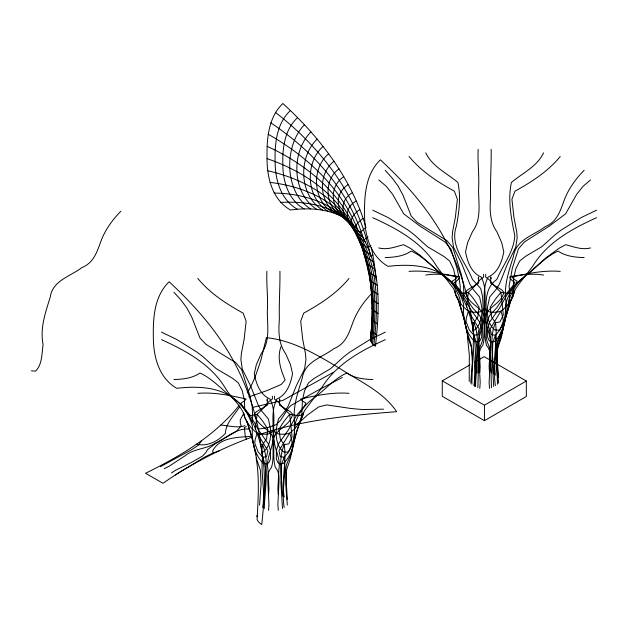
<?xml version="1.0" encoding="UTF-8"?>
<svg xmlns="http://www.w3.org/2000/svg" width="628" height="628" viewBox="0 0 628 628"><rect width="100%" height="100%" fill="white"/><g stroke="black" fill="none" stroke-linecap="round" stroke-linejoin="round"><path stroke-width="0.94" d="M279.931 271.265C280.159 287.357 278.903 303.395 279.366 319.487C278.432 331.286 278.392 343.634 285.654 353.713L290.489 364.664L292.546 373.707C290.772 383.449 286.855 394.737 277.003 398.906C270.535 410.759 273.981 424.873 272.976 437.81C272.921 448.808 265.73 458.189 267.944 469.438L268.957 488.922L268.564 494.267M491.167 149.307C491.394 165.399 490.138 181.445 490.601 197.53C489.667 209.328 489.628 221.676 496.889 231.756L501.725 242.714L503.782 251.757C502.007 261.499 498.09 272.788 488.231 276.956C481.77 288.801 485.216 302.916 484.212 315.853C484.157 326.85 476.966 336.231 479.18 347.48L480.185 366.964L479.792 372.31M244.732 409.998L244.465 400.68L242.322 390.946L238.365 382.907L232.619 378.362L216.252 368.667L203.009 356.704L196.878 352.025L176.609 339.403L161.475 332.134M455.967 288.04L455.7 278.73L453.557 268.988L449.601 260.95L443.855 256.412L427.487 246.71L414.237 234.746L408.114 230.068L387.845 217.445L372.71 210.176M266.908 400.523L267.347 398.882L267.387 405.154L256.35 411.772L254.293 414.182C256.868 427.747 276.045 429.835 273.714 444.852C273.965 452.419 273.133 460.073 275.354 467.444C279.444 471.816 279.193 478.081 278.895 483.748L277.882 504.574L278.275 510.305M478.144 278.573L478.583 276.924L478.622 283.197L467.585 289.822L465.529 292.232C468.095 305.789 487.281 307.885 484.949 322.902C485.201 330.461 484.369 338.123 486.582 345.486C490.68 349.859 490.429 356.123 490.13 361.791L489.118 382.625L489.51 388.347M364.248 252.817C371.376 277.089 373.401 302.68 371.541 327.855C370.732 333.955 368.157 342.912 375.442 346.224C379.689 308.05 381.84 265.032 359.216 231.795C343.995 210.003 314.864 206.565 290.474 210.035C272.442 199.743 267.018 177.999 267.041 158.617C266.688 139.369 268.062 117.672 282.851 103.51C319.707 137.03 351.201 178.164 365.724 226.386M256.122 457.945C259.654 478.3 258.124 499.119 257.095 519.482A17.49 10.103 0 0 0 260.118 523.399L261.743 524.49C266.021 484.792 268.619 438.603 241.913 405.672A152.015 87.763 -60 0 0 229.471 395.522C213.591 386.393 194.468 386.33 176.766 388.3C158.735 378.009 153.318 356.264 153.342 336.883C152.989 317.635 154.362 295.937 169.152 281.776C190.229 301.346 209.878 322.745 225.334 347.088A152.039 93.643 55.8 0 1 238.648 370.936C251.985 398.521 260.243 428.602 262.488 459.178M459.979 293.331L460.253 286.454L458.778 276.477L457.019 268.392L450.857 248.876L444.938 241.961L419.81 226.009L403.671 213.787L392.743 194.46L386.299 186.335L378.77 179.938M358.203 236.324C362.529 250.823 368.903 265.346 370.442 280.779C373.37 300.788 373.134 321.159 370.795 341.216M469.226 381.408L469.32 354.914L467.358 335.988M259.529 505.093L261.099 484.117L260.392 470.27L256.836 459.822L252.558 440.157L246.953 421.451M470.765 383.135L472.335 362.168L471.62 348.312L468.072 337.864L463.794 317.752M361.304 243.633C364.907 258.453 369.939 273.478 371.015 288.998C372.718 305.883 372.373 322.933 370.473 339.795M372.098 317.556C371.729 320.79 375.379 322.454 377.624 323.962M471.871 384.25L472.601 358.133L471.455 345.651L467.177 332.487L464.076 318.843L457.349 296.754M274.491 396.205L274.428 399L277.992 401.685L284.107 408.836L289.696 414.26L292.075 436.727L288.833 443.855L284.225 444.679C277.443 460.56 282.372 479.258 282.506 496.065M485.727 274.248L485.656 277.042L489.22 279.727L495.343 286.878L500.932 292.31L503.311 314.769L500.069 321.897L495.453 322.729C488.67 338.602 493.608 357.301 493.741 374.107M268.564 510.305L268.957 504.574L267.944 483.748C267.646 478.081 267.395 471.816 271.484 467.444C273.706 460.073 272.874 452.419 273.125 444.852C270.786 429.835 289.971 427.747 292.546 414.182L290.489 411.772L279.452 405.154L279.491 398.882L279.931 400.523M479.792 388.347L480.185 382.625L479.18 361.791C478.874 356.123 478.63 349.859 482.72 345.486C484.942 338.123 484.11 330.461 484.353 322.902C482.021 307.885 501.207 305.789 503.782 292.232L501.725 289.822L490.688 283.197L490.727 276.924L491.167 278.573M262.653 507.534C265.542 490.758 260.424 473.755 262.614 457.16L258.006 451.775L254.764 443.132L255.125 439.82L257.142 433.061C250.517 428.461 246.239 421.529 243.523 414.08M372.2 307.469L372.129 308.497L373.566 310.546L378.095 313.56M473.881 385.576C476.778 368.801 471.652 351.798 473.85 335.203L469.242 329.818L466 321.175L466.361 317.862L468.37 311.103C461.745 306.511 457.474 299.58 454.758 292.13M496.709 358.133L497.855 345.651L502.133 332.487L505.226 318.843L509.363 305.051L509.049 300.553L510.525 295.505L515.431 286.203L518.453 282.168L545.944 257.841L559.038 248.272L565.64 244.692C573.819 246.749 581.897 250.195 590.532 247.942M366.36 260.557L366.257 261.954L368.291 264.733L374.626 268.878M368.338 269.443L368.236 270.66L370.159 273.109L376.054 276.822M371.862 297.609L371.784 298.606L373.354 300.608L378.158 303.638M474.65 386.628C477.037 351.751 476.652 312.014 453.141 283.715A152.015 87.763 -60 0 0 440.707 273.565C424.818 264.435 405.704 264.372 388.002 266.343C369.971 256.051 364.554 234.307 364.578 214.925C364.224 195.677 365.598 173.98 380.387 159.818C401.465 179.388 421.113 200.787 436.57 225.138A152.039 93.643 55.8 0 1 449.884 248.978C462.93 275.982 471.141 305.373 473.559 335.281M369.916 278.581L370.442 280.779L377.13 285.269M371.101 287.969L371.595 290.018L377.828 294.21M477.861 387.712L478.905 349.953L482.288 341.208L483.01 337.409L482.524 322.682L479.776 315.656L472.656 307.901L464.029 295.034L455.818 285.034L454.429 282.341L457.019 280.692L459.539 277.945L459.225 276.532C448.29 274.993 436.813 273.133 425.76 275.072M477.861 372.946L478.701 357.74L478.905 334.716L482.288 321.026L483.01 316.072L483.144 306.095L482.524 296.322L480.718 288.511L472.452 279.421C465.733 262.378 449.436 245.65 456.36 226.237C459.076 211.864 461.062 196.964 457.89 182.481C446.806 172.983 432.252 166.695 425.76 152.808M264.325 508.499C264.506 491.489 269.169 473.457 262.614 457.16L266.562 456.713L267.873 450.7L257.142 433.061C260.337 434.678 272.56 435.243 272.348 430.722M475.561 386.55C475.741 369.539 480.404 351.499 473.85 335.203L477.798 334.755L479.109 328.742L468.37 311.103C471.573 312.72 483.796 313.286 483.584 308.772M264.325 496.065C264.459 479.258 269.396 460.56 262.614 444.679L260.29 444.294M475.561 374.107C475.694 357.301 480.632 338.602 473.85 322.729L471.526 322.337M371.03 335.996L371.431 332.251M371.729 329.433L372.027 326.623C370.088 330.187 373.982 333.295 376.745 334.857M371.478 342.605C376.305 303.245 373.809 260.494 351.821 226.261C334.402 195.614 301.173 178.344 267.811 170.777M274.491 430.722C274.279 435.243 286.494 434.678 289.696 433.061C296.322 428.461 300.6 421.529 303.316 414.08M485.727 308.772C485.515 313.286 497.729 312.72 500.932 311.103C507.557 306.511 511.836 299.58 514.552 292.13M372.498 343.916C377.342 304.266 376.502 259.906 352.041 226.331C333.813 199.06 301.487 186.076 269.969 182.387M373.825 345.133C378.488 306.268 379.265 262.394 355.299 229.196C336.529 203.864 304.604 193.393 274.083 193.063M252.126 421.883L252.684 416.662L252.173 406.128L250.14 396.621L241.592 369.5L235.649 362.576L206.015 344.387L199.994 338.052L191.728 317.03L186.799 307.924L180.762 299.791L173.932 292.248M463.362 299.925L463.919 294.705L463.409 284.17L461.368 274.664L452.827 247.55L446.885 240.618L417.251 222.438L411.23 216.095L402.964 195.073L398.034 185.974L391.998 177.834L385.168 170.29M261.554 453.071L262.614 444.679L266.562 438.917L267.873 429.16L262.779 421.262L257.142 414.26L251.239 415.469L248.445 415.289M472.79 331.113L473.85 322.729L477.798 316.959L479.109 307.202L474.014 299.305L468.37 292.31L462.475 293.512L459.68 293.331M255.251 429.105L257.142 414.26L262.732 408.836L268.847 401.685L272.411 399L272.348 396.205M466.486 307.147L468.37 292.31L473.967 286.878L480.082 279.727L483.646 277.042L483.584 274.248M292.695 446.579C292.248 456.36 284.17 463.315 285.811 473.434L287.302 499.48M280.92 346.805C276.885 357.96 280.653 369.602 285.128 379.979L281.211 384.477L266.586 390.734L248.908 396.88M294.273 440.157L301.848 415.053L302.374 400.68L304.509 390.946L308.474 382.907L314.212 378.362L330.587 368.667L343.83 356.704L349.953 352.025L370.23 339.403L385.364 332.134M256.813 516.616L257.229 515.203M370.52 338.359L370.936 336.938M355.181 227.038L357.638 222.916L363.062 218.34M303.316 412.847C301.628 417.753 293.731 414.645 289.696 414.26L284.06 421.262L278.965 429.16L280.276 438.917L284.225 444.679C286.808 462.043 281.25 479.588 284.186 497.038M514.552 290.89C512.864 295.796 504.967 292.695 500.932 292.31L495.296 299.305L490.201 307.202L491.512 316.959L495.453 322.729C498.035 340.093 492.485 357.63 495.421 375.081M242.965 414.739L240.234 419.944L240.375 423.751L241.238 425.768L236.583 431.232L214.368 444.334L207.578 449.546L205.921 452.505L202.42 456.14L190.567 462.915L175.973 470.019L171.491 472.9M247.393 392.838L248.319 391.236A364.421 210.396 0 0 0 255.29 376.533L260.691 360.888L266.39 337.652C293.213 340.447 316.732 354.702 339.41 368.228C359.326 381.274 382.884 391.346 396.621 411.662C350.393 415.336 303.607 419.669 259.403 434.529M239.747 406.677C234.181 415.406 226.072 422.66 225.326 433.446C218.191 441.099 207.185 447.01 196.58 444.106M543.55 152.808C537.058 166.695 522.504 172.983 511.42 182.481C507.557 200.199 511.31 218.277 514.795 235.728C513.9 251.632 502.934 265.032 496.858 279.421C483.372 288.762 485.821 306.715 487.022 321.026C493.153 337.699 489.079 355.684 491.441 372.946M201.643 440.503L198.597 445.064L191.25 449.938L160.47 466.667M238.985 405.625C214.698 436.177 180.016 456.242 145.531 473.276L163.029 483.309A392.013 226.323 0 0 1 188.094 467.193L204.179 457.372L212.602 453.165L219.51 450.661M359.797 232.729L366.022 227.281M290.348 110.607C276.485 123.622 274.687 143.733 275.111 161.671C275.142 179.789 280.747 199.83 297.515 209.367M297.523 117.695C284.562 129.627 282.365 148.208 282.836 164.881C282.93 181.798 288.699 200.206 304.25 209.022M304.384 124.791C283.738 145.971 284.044 192.521 310.687 209.03M310.923 131.927C290.882 152.164 291.682 193.471 316.826 209.391M120.882 211.204C112.192 220.051 104.79 230.327 100.606 242.086C96.712 252.754 93.329 262.999 81.805 267.638C70.258 276.493 52.469 280.488 50.177 297.374C45.389 312.563 39.847 328.405 43.096 344.513C41.754 353.226 42.39 364.578 35.568 371.101L31.4 370.826M372.906 292.248C364.216 301.095 356.814 311.37 352.638 323.13C348.736 333.798 345.353 344.05 333.837 348.681C322.282 357.544 304.494 361.54 302.201 378.417C297.413 393.607 291.871 409.456 295.121 425.564C293.778 434.278 294.422 445.629 287.593 452.152L283.424 451.877C276.838 446.296 275.645 436.978 276.312 428.861L278.455 418.97L284.916 411.332L288.26 405.924L296.306 385.718L304.556 369.099L305.962 359.561L305.436 353.383L302.688 339.183L300.694 321.222L303.709 313.152C320.421 303.921 336.781 293.37 349.019 278.455M584.142 170.29C575.452 179.145 568.05 189.421 563.865 201.172C559.972 211.848 556.589 222.092 545.065 226.724C533.517 235.586 515.729 239.582 513.437 256.467C508.649 271.649 503.106 287.498 506.356 303.607C505.014 312.32 505.65 323.671 498.828 330.195L494.66 329.92C488.074 324.338 486.881 315.021 487.54 306.904L489.691 297.013L496.151 289.375L499.495 283.966L507.542 263.76L515.784 247.149L517.197 237.604L516.663 231.426L513.924 217.225L511.93 199.264L514.944 191.195C531.657 181.963 548.016 171.413 560.247 156.498M317.156 139.118C297.853 157.463 299.054 195.787 322.674 210.137M244.378 427.542L245.21 435.722L246.388 439.16M323.082 146.387C304.509 162.95 306.079 198.409 328.224 211.283M328.703 153.742C310.844 168.634 312.76 201.345 333.492 212.837M334.018 161.215C316.881 174.529 319.103 204.626 338.468 214.823M339.041 168.822C322.604 180.66 325.108 208.261 343.171 217.257M343.767 176.594C325.312 189.562 333.342 215.153 351.735 223.529M348.202 184.53C330.116 196.431 339.269 219.219 355.613 227.407M352.355 192.67C334.826 203.315 344.639 224.141 359.216 231.795M590.532 179.938L583.012 186.335L576.567 194.46L565.64 213.787L549.492 226.009L524.372 241.961L518.453 248.876L512.291 268.392L509.049 286.454C511.459 301.377 505.085 315.405 502.133 329.755C492.635 346.13 497.557 366.234 497.439 384.25M356.217 201.023C339.426 210.404 349.333 229.754 362.544 236.701M359.797 209.587C355.315 212.774 350.557 217.398 351.005 223.372C333.523 191.085 301.008 170.274 267.041 158.617M368 236.819L363.887 239.927C349.113 190.653 312.901 150.948 270.794 122.845M175.251 475.074L179.639 472.193C202.616 458.283 226.755 446.186 252.056 437.088M370.434 255.47L368.534 247.181L370.928 245.634M244.881 425.69C237.659 428.429 228.616 425.596 220.875 425.046M295.78 424.575L299.697 422.228L307.28 415.139L318.624 406.952L326.576 404.895L351.201 408.522L362.356 409.511L383.551 409.173M370.638 256.397L372.867 255.015L371.321 247.511M373.056 265.346L374.429 264.521L372.867 255.015M474.949 361.979L484.164 356.665L526.335 381.015L526.335 396.48L484.447 420.666L442.269 396.315L442.269 380.851L469.917 364.884M442.269 380.851L484.447 405.193L526.335 381.015M342.299 377.483L317.014 390.812L291.07 405.405L288.299 408.286L280.708 420.124L276.1 424.654L268.227 427.464L258.799 429.042M333.531 372.239L282.812 400.436L252.605 407.368M164.246 468.747L169.222 466.149L185.315 455.622C194.131 448.361 206.133 449.358 215.443 443.046C226.378 438.116 236.882 427.299 249.654 429.214M244.386 427.535L246.341 426.545M596.6 210.176L581.457 217.445L561.189 230.068L555.066 234.746L541.815 246.71L525.448 256.412L519.709 260.95L515.745 268.988L513.61 278.73L513.084 293.095L505.509 318.2L501.23 337.864L497.682 348.312L496.968 362.168L498.538 383.135M596.6 217.696C572.092 228.725 546.705 242.659 532.552 266.476L519.709 283.032L515.745 288.644L513.61 293.252L513.335 295.812L510.556 301.361L507.856 309.329L501.23 335.328L499.707 337.267L497.682 341.993L496.968 355.817L498.538 377.522M385.364 339.654C360.865 350.675 335.47 364.617 321.316 388.426L304.509 410.602L296.62 431.287L289.995 459.822L286.447 470.27L285.732 484.117L287.302 505.093M259.105 434.38L262.881 433.359M472.554 330.312L474.65 329.92C481.236 324.338 482.43 315.021 481.762 306.904L479.611 297.013L473.159 289.375L469.807 283.966L461.761 263.76L453.518 247.149L452.113 237.604L452.639 231.426L455.379 217.225L457.38 199.264L454.366 191.195C437.653 181.963 421.294 171.413 409.056 156.498M261.319 452.27L263.415 451.877C270.001 446.296 271.194 436.978 270.527 428.861L268.384 418.97L261.923 411.332L258.571 405.924L250.533 385.718L242.282 369.099L240.877 359.561L241.403 353.383L244.151 339.183L246.145 321.222L243.13 313.152C226.418 303.921 210.058 293.37 197.82 278.455M251.114 436.279C237.604 437.551 219.808 437.017 212.68 450.912L213.308 453.636M385.168 257.582C394.172 257.292 403.608 256.334 411.23 251.074C424.944 257.339 434.678 269.616 446.885 278.196C455.3 284.672 461.164 294.406 463.7 304.635C462.75 317.156 465.018 332.416 474.65 341.475L478.442 341.97L480.263 340.384L481.707 337.071L481.715 328.695L479.611 321.976L469.807 308.16L461.761 293.873L453.518 283.895L452.113 281.218L455.221 279.311L457.38 277.097C441.672 273.423 425.321 270.095 409.056 271.375M173.932 379.54C182.944 379.249 192.372 378.291 199.994 373.032C213.708 379.288 223.442 391.566 235.649 400.154C244.064 406.63 249.928 416.364 252.464 426.593C251.514 439.105 253.783 454.366 263.415 463.433L267.206 463.919L269.027 462.341L270.472 459.029L270.48 450.645L268.384 443.933L258.571 430.117L250.533 415.83L242.282 405.853L240.877 403.168L243.994 401.268L246.145 399.055C230.437 395.381 214.085 392.045 197.82 393.332M280.732 202.412C304.078 201.172 329.072 204.72 347.59 220.153M560.247 271.375C543.989 270.095 527.638 273.423 511.93 277.097L514.081 279.311L517.197 281.218L515.784 283.895L507.542 293.873L499.495 308.16L489.691 321.976L487.587 328.695L487.603 337.071L489.047 340.384L490.868 341.97L494.66 341.475C504.284 332.416 506.56 317.156 505.611 304.635C508.499 292.248 516.64 281.415 527.261 274.507C537.411 266.602 546.14 256.31 558.08 251.074C565.702 256.334 575.13 257.292 584.142 257.582M349.019 393.332C332.754 392.045 316.402 395.381 300.694 399.055L302.845 401.268L305.962 403.168L304.556 405.853L296.306 415.83L288.26 430.117L278.455 443.933L276.359 450.645L276.367 459.029L277.811 462.341L279.633 463.919L283.424 463.433C293.056 454.366 295.325 439.105 294.375 426.593C297.264 414.205 305.404 403.372 316.025 396.464C326.175 388.559 334.905 378.268 346.844 373.032C354.467 378.291 363.895 379.249 372.906 379.54M378.77 247.942C387.405 250.195 395.491 246.749 403.671 244.692L410.272 248.272L419.81 255.007L450.857 282.168L453.879 286.203L458.778 295.505L460.253 300.553L459.947 305.051L461.823 310.734M543.55 275.072C532.489 273.133 521.02 274.993 510.085 276.532L509.763 277.945L512.283 280.692L514.881 282.341L513.484 285.034L505.281 295.034L496.654 307.901L489.526 315.656L486.779 322.682L486.292 337.409L487.022 341.208L490.405 349.953L491.441 387.712M372.71 217.696C397.21 228.725 422.605 242.659 436.758 266.476L453.557 288.644L455.7 293.252L455.967 295.812L458.754 301.361L463.794 318.2M161.475 339.654C185.974 350.675 211.369 364.617 225.523 388.426L225.648 388.646C231.277 398.215 243.028 407.101 244.755 417.526C250.815 429.16 252.872 442.253 256.185 454.829M267.136 146.316C303.183 162.785 336.561 188.777 353.603 225.397M372.851 261.429L366.038 256.774L363.902 253.563M268.203 134.259C307.327 156.325 342.26 188.918 358.478 231.646M370.748 254.489C360.456 250.556 359.24 238.985 354.726 230.398C356.704 237.879 361.21 244.653 368.322 248.044M365.582 242.118C358.666 238.585 353.972 231.983 351.413 224.816M275.488 112.459C319.283 146.395 355.691 192.427 368.534 247.181M352.245 225.711L353.902 228.835M454.758 290.89L455.661 292.978M243.523 412.847L244.127 414.237M362.505 247.33L364.012 251.954M467.656 333.782L465.379 324.621M465.756 324.056L464.076 317.101M374.429 264.521L376.109 279.939M493.741 386.55L492.124 360.81L492.792 342.66L495.453 335.203L500.069 329.818L503.311 321.175L502.95 317.862L500.932 311.103L490.201 328.742L491.512 334.755L495.453 335.203C497.651 351.798 492.533 368.801 495.421 385.576M282.506 508.499L280.889 482.767L281.556 464.61L284.225 457.16L288.833 451.775L292.075 443.132L291.714 439.82L289.696 433.061L278.965 450.7L280.276 456.713L284.225 457.16C286.415 473.755 281.297 490.758 284.186 507.534M473.802 338.194L473.959 340.133M489.51 372.31L489.118 366.964L490.13 347.48C492.383 335.54 484.337 325.54 485.059 313.725C484.212 301.487 487.328 288.119 481.072 276.956C471.22 272.788 467.295 261.499 465.529 251.757L467.585 242.714L472.421 231.756C481.676 219.298 478.544 203.731 478.56 189.397C479.431 176.036 477.531 162.691 478.144 149.307M278.275 494.267L277.882 488.922L278.895 469.438C281.148 457.498 273.101 447.497 273.824 435.683C272.976 423.445 276.092 410.068 269.836 398.906C259.984 394.737 256.059 383.449 254.293 373.707L256.35 364.664L261.185 353.713C270.448 341.247 267.308 325.681 267.324 311.355C268.195 297.994 266.296 284.641 266.908 271.265M497.439 376.408L496.63 361.218M484.447 405.193L484.447 420.666"/></g></svg>
